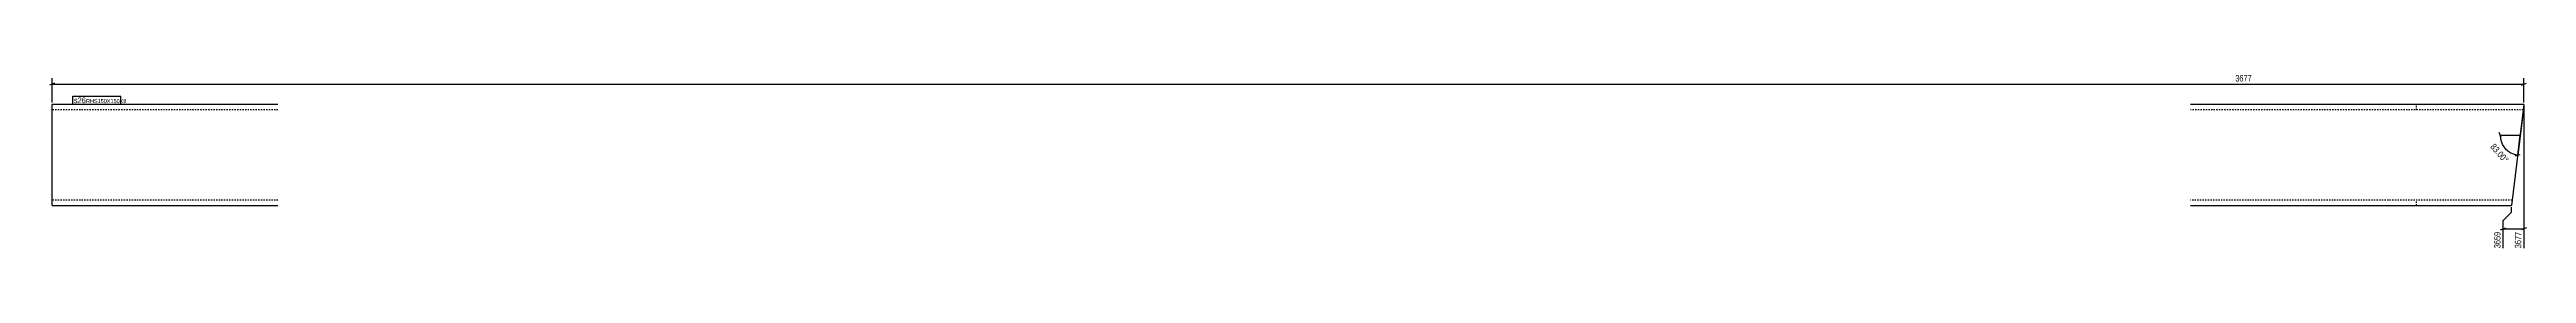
# Model space of a CAD drawing. Header units: millimetres. Extents: x 8 to 13349, y 5 to 267.
# Drawn here: x 8 to 3692, y 5 to 267 of the extents above; entities that cross this region are included whole.
import ezdxf

# ---------------------------------------------------------------- set-up
doc = ezdxf.new("R2010")
doc.units = ezdxf.units.MM
doc.linetypes.add('DXK_LINE_DOT2', pattern=[3.9198, 1.9599, -1.9599])
for name, color, linetype in [('MÅLSÆTNING', 7, 'Continuous'), ('STÅL', 7, 'Continuous'), ('TEKST', 7, 'Continuous')]:
    doc.layers.add(name, color=color, linetype=linetype)
doc.styles.add('Arial Narrow', font='ARIALN.TTF', dxfattribs={"height": 0.2})

msp = doc.modelspace()

# ---------------------------------------------------------------- linework, layer by layer
at = {"layer": 'MÅLSÆTNING', "color": 7, "linetype": 'Continuous'}
for p, q in [((11.3, 223.4), (11.3, 259.8)), ((3688.2, 223.4), (3688.2, 259.8)), ((15, 252.4), (7.5, 249.4)), ((11.3, 250.9), (3688.2, 250.9)), ((3684.4, 249.4), (3691.9, 252.4)), ((3687.9, 218.4), (3678.9, 145.6)), ((3688.2, 218.4), (3688.2, 7.5)), ((3654.1, 171.6), (3651.1, 179.1)), ((3652.6, 175.4), (3682.6, 175.4)), ((3678.9, 145.6), (3682.6, 175.4)), ((3675, 144.5), (3682.8, 146.6)), ((3653.5, 34.6), (3661, 37.6)), ((3657.3, 48.6), (3669.8, 61.1)), ((3657.3, 7.5), (3657.3, 48.6)), ((3669.8, 61.1), (3669.8, 68.4)), ((3691.9, 37.6), (3684.4, 34.6)), ((3657.3, 36.1), (3688.2, 36.1))]:
    msp.add_line(p, q, dxfattribs=at)
msp.add_arc((3682.6, 175.4), 30, 180, 263, dxfattribs=at)
at = {"layer": 'STÅL', "color": 2, "linetype": 'Continuous'}
for p, q in [((347.3, 220.9), (11.3, 220.9)), ((11.3, 200.9), (11.3, 220.9)), ((11.3, 90.9), (11.3, 200.9)), ((3688.2, 220.9), (3192.3, 220.9)), ((3688.2, 220.9), (3669.8, 70.9)), ((11.3, 70.9), (11.3, 90.9)), ((11.3, 70.9), (347.3, 70.9)), ((3192.3, 70.9), (3669.8, 70.9))]:
    msp.add_line(p, q, dxfattribs=at)
at = {"layer": 'STÅL', "color": 7, "linetype": 'DXK_LINE_DOT2'}
for p, q in [((347.3, 212.9), (11.3, 212.9)), ((3687.2, 212.9), (3192.3, 212.9)), ((3528.3, 212.9), (3528.3, 220.9)), ((11.3, 79.8), (11.3, 90.9)), ((11.3, 78.9), (11.3, 79.8)), ((347.3, 78.9), (11.3, 78.9)), ((11.3, 72.4), (11.3, 78.9)), ((3670.7, 78.9), (3192.3, 78.9)), ((3528.3, 70.9), (3528.3, 78.9))]:
    msp.add_line(p, q, dxfattribs=at)

# ---------------------------------------------------------------- next in the draw order: wipeouts: each hides what was drawn before it
at = {"color": 0}
for points, layer in [([(3285.1, 252.8), (3285.1, 266.8), (3256.8, 266.8), (3256.8, 252.8)], 'MÅLSÆTNING'), ([(3659.1, 130), (3669.6, 139.3), (3645.2, 166.8), (3634.7, 157.6)], 'MÅLSÆTNING'), ([(59.2, 222.7), (59.2, 231.4), (43.8, 231.4), (43.8, 222.7)], 'TEKST')]:
    msp.add_wipeout(points, dxfattribs=at).dxf.layer = layer
at = {"color": 0, "linetype": 'Continuous'}
msp.add_wipeout([(3686.2, 33.9), (3672.2, 33.9), (3672.2, 5.5), (3686.2, 5.5)], dxfattribs=at).dxf.layer = 'MÅLSÆTNING'

# ---------------------------------------------------------------- next in the draw order: texts
at = {"layer": 'MÅLSÆTNING', "color": 3, "style": 'Arial Narrow'}
msp.add_text('3677', height=9.54, dxfattribs=at).set_placement((3258.8, 254.8))
msp.add_text('83.00°', height=9.54, rotation=-48.5009, dxfattribs=at).set_placement((3637.5, 157.4))
at = {"layer": 'MÅLSÆTNING', "color": 3, "linetype": 'Continuous', "style": 'Arial Narrow'}
msp.add_text('3677', height=9.54, rotation=90.0002, dxfattribs=at).set_placement((3684.2, 7.5))

# ---------------------------------------------------------------- next in the draw order: wipeouts: each hides what was drawn before it
at = {"color": 0, "linetype": 'Continuous'}
msp.add_wipeout([(3655.3, 33.9), (3641.3, 33.9), (3641.3, 5.5), (3655.3, 5.5)], dxfattribs=at).dxf.layer = 'MÅLSÆTNING'
at = {"color": 0}
msp.add_wipeout([(59.2, 222.7), (59.2, 231.4), (43.8, 231.4), (43.8, 222.7)], dxfattribs=at).dxf.layer = 'TEKST'

# ---------------------------------------------------------------- next in the draw order: linework, layer by layer
at = {"layer": 'TEKST', "color": 7, "linetype": 'Continuous'}
msp.add_line((42.3, 221.2), (42.3, 232.9), dxfattribs=at)

# ---------------------------------------------------------------- next in the draw order: texts
at = {"layer": 'MÅLSÆTNING', "color": 3, "linetype": 'Continuous', "style": 'Arial Narrow'}
msp.add_text('3659', height=9.54, rotation=90.0002, dxfattribs=at).set_placement((3653.3, 7.5))

# ---------------------------------------------------------------- next in the draw order: wipeouts: each hides what was drawn before it
at = {"color": 0}
msp.add_wipeout([(112.1, 222.7), (112.1, 228.9), (61.8, 228.9), (61.8, 222.7)], dxfattribs=at).dxf.layer = 'TEKST'

# ---------------------------------------------------------------- next in the draw order: wipeouts: each hides what was drawn before it
msp.add_wipeout([(112.1, 222.7), (112.1, 228.9), (61.8, 228.9), (61.8, 222.7)], dxfattribs=at).dxf.layer = 'TEKST'

# ---------------------------------------------------------------- next in the draw order: linework, layer by layer
at = {"layer": 'TEKST', "color": 7, "linetype": 'Continuous'}
for p, q in [((42.3, 232.9), (113.6, 232.9)), ((42.3, 221.2), (113.6, 221.2)), ((113.6, 221.2), (113.6, 232.9))]:
    msp.add_line(p, q, dxfattribs=at)

# ---------------------------------------------------------------- next in the draw order: texts
at = {"layer": 'TEKST', "color": 3, "style": 'Arial Narrow'}
for s, height, p in [('s26', 8.35, (43.8, 222.7)), ('RHS150X150X8', 5.965, (61.8, 222.7))]:
    msp.add_text(s, height=height, dxfattribs=at).set_placement(p)

doc.saveas('drawing.dxf')
